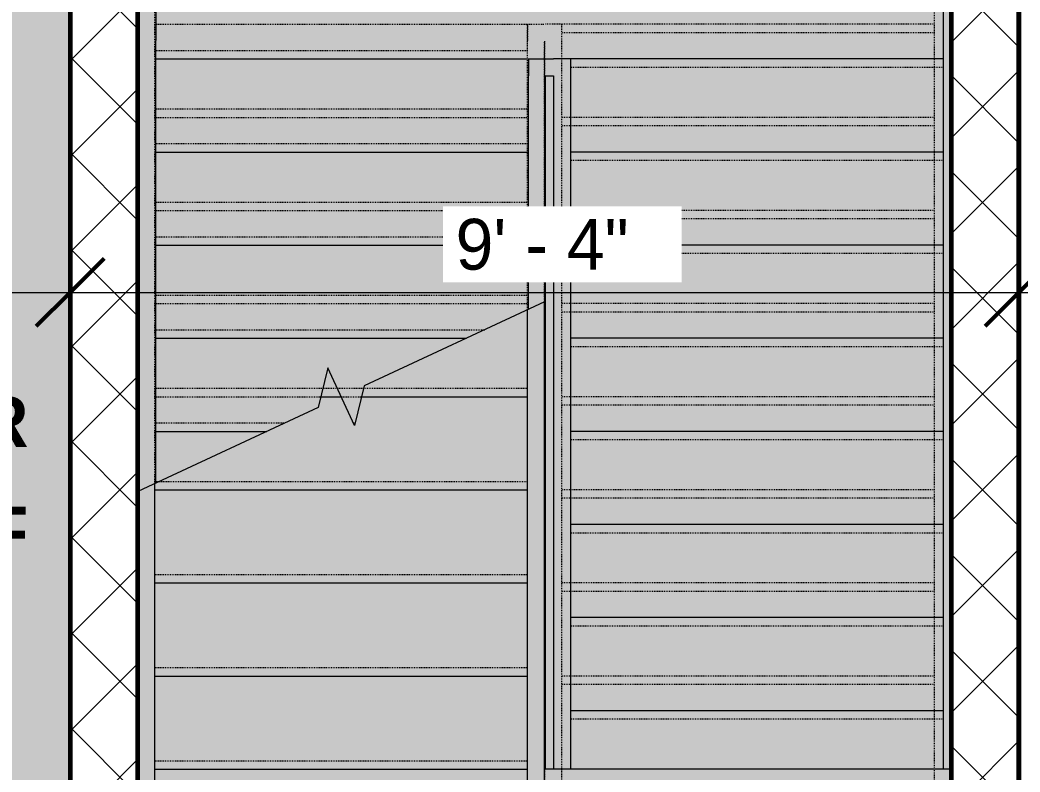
# Model space of a CAD drawing. Header units: inches. Extents: x -4105 to -1989, y 10980 to 12341.
# Drawn here: x -2642.2 to -2524.2, y 11942.2 to 12031.1 of the extents above; entities that cross this region are included whole.
import ezdxf

# ---------------------------------------------------------------- set-up
doc = ezdxf.new("R2010")
doc.units = ezdxf.units.IN
doc.header["$MEASUREMENT"] = 0
doc.linetypes.add('Overhead 1_16_', pattern=[0.101562, 0.0625, -0.039062])
for name, color, linetype, lineweight in [('0-1', 7, 'Continuous', 5), ('A-ANNO-DIMS', 211, 'Continuous', 9), ('A-ANNO-DIMS-64', 211, 'Continuous', 9), ('A-AREA-IDEN', 2, 'Continuous', 9), ('A-FLOR-2', 250, 'Continuous', 18), ('A-WALL', 113, 'Continuous', 18), ('A-WALL-1', 113, 'Continuous', 60), ('A-WALL-6', 130, 'Continuous', 60), ('A-WALL-PATT-3', 252, 'Continuous', 9), ('S-STRS-1', 7, 'Continuous', 9), ('S-STRS-3', 7, 'Overhead 1_16_', 9), ('S-STRS-4', 55, 'Continuous', 9), ('S-STRS-5', 8, 'Continuous', 5), ('S-STRS-MBND-1', 7, 'Overhead 1_16_', 9), ('S-STRS-MBND-2', 7, 'Continuous', 9)]:
    doc.layers.add(name, color=color, linetype=linetype, lineweight=lineweight)
doc.layers.add('A-AREA-PATT-1', color=7, linetype='Continuous', lineweight=9, transparency=1)
doc.styles.add('Century Gothic_1', font='ufonts.com_century-gothic.ttf', dxfattribs={"height": 6})
doc.styles.add('Century Gothic_B_1', font='GOTHICB.TTF', dxfattribs={"height": 6})
doc.dimstyles.new('OD__1_8__Tol__', dxfattribs={"dimscale": 12, "dimtxt": 6.26501, "dimasz": 0.666667, "dimexe": 0.5, "dimexo": 0.333333, "dimgap": 0.083333, "dimtad": 1, "dimdec": 3, "dimrnd": 0.125, "dimzin": 3, "dimdsep": 46, "dimlunit": 4, "dimtxsty": 'Century Gothic_1', "dimblk1": 'OBLIQUE', "dimblk2": 'OBLIQUE', "dimsah": 1, "dimcen": 0.09, "dimdle": 0.5, "dimazin": 0, "dimtfac": 1, "dimtdec": 4, "dimtix": 1, "dimtmove": 0, "dimatfit": 3, "dimfxl": 1, "dimtvp": 1, "dimtfill": 1, "dimfrac": 2, "dimtolj": 1, "dimtzin": 0, "dimarcsym": 2})
pattern_1 = [(45, (0, 0), (-5.656854, 5.656854), []), (135, (0, 0), (-5.656854, -5.656854), [])]

# ---------------------------------------------------------------- blocks, each defined once
blk = doc.blocks.new('CTR - 1st Phase -Stairs _ Elevators_rvt-1-ENLARGED FLOOR PLAN - 1ST FLOOR PLAN - EAST')
at = {"layer": 'A-AREA-PATT-1'}
h = blk.add_hatch(color=256, dxfattribs=at)
h.paths.add_polyline_path([(-2688.21, 11861.19), (-2688.21, 11896.19), (-2686.46, 11896.19), (-2686.46, 11861.19), (-2636.32, 11861.19), (-2636.32, 12077.19), (-2642.24, 12077.19), (-2642.24, 12080.06), (-2651.01, 12080.06), (-2651.01, 12080.69), (-2691.01, 12080.69), (-2691.01, 12080.06), (-2692.32, 12080.06), (-2692.32, 11861.19), (-2690.21, 11861.19)], flags=0)
h.paths.add_polyline_path([(-2579.25, 11942.56), (-2579.25, 12024.46), (-2580.2, 12024.46), (-2580.2, 11942.56)], flags=0)
h.paths.add_polyline_path([(-2628.32, 11975.37), (-2628.2, 11975.43), (-2628.2, 12076.46), (-2532.32, 12076.46), (-2532.32, 12077.19), (-2628.32, 12077.19), (-2628.32, 11975.56)], flags=0)
blk.add_hatch(color=256, dxfattribs=at).paths.add_polyline_path([(-2604.1, 11861.19), (-2532.32, 11861.19), (-2532.32, 11942.56), (-2580.32, 11942.56), (-2580.32, 11931.56), (-2628.32, 11931.56), (-2628.32, 11861.19), (-2624.94, 11861.19)], flags=0)
at = {"layer": 'A-WALL-PATT-3'}
h = blk.add_hatch(dxfattribs=at)
h.set_pattern_fill('FP_19', color=256, style=0, pattern_type=2)
h.set_pattern_definition(pattern_1)
h.paths.add_polyline_path([(-2628.32, 11912.03), (-2628.32, 12077.19), (-2636.32, 12077.19), (-2636.32, 11912.03), (-2632.32, 11912.03)], flags=0)
h = blk.add_hatch(dxfattribs=at)
h.set_pattern_fill('FP_19', color=256, style=0, pattern_type=2)
h.set_pattern_definition(pattern_1)
h.paths.add_polyline_path([(-2528.32, 11861.19), (-2524.32, 11861.19), (-2524.32, 12077.19), (-2532.32, 12077.19), (-2532.32, 11861.19)], flags=0)
at = {"layer": 'S-STRS-4'}
for points in [[(-2532.32, 11942.56), (-2532.32, 12035.29), (-2533.25, 12035.29), (-2533.25, 11942.56)], [(-2628.2, 11931.56), (-2626.32, 11931.56), (-2626.32, 11976.31), (-2628.32, 11975.37), (-2628.32, 11931.56)]]:
    blk.add_hatch(color=256, dxfattribs=at).paths.add_polyline_path(points, flags=0)
at = {"layer": 'S-STRS-5'}
for points in [[(-2628.2, 12028.64), (-2626.2, 12028.64), (-2626.2, 12074.46), (-2628.2, 12076.46), (-2628.2, 12056.75)], [(-2626.2, 12026.46), (-2533.25, 12026.46), (-2533.25, 12074.46), (-2626.2, 12074.46), (-2626.2, 12028.64)], [(-2628.2, 11975.43), (-2626.2, 11976.36), (-2626.2, 12028.64), (-2628.2, 12028.64), (-2628.2, 11975.56)], [(-2603.5, 12015.46), (-2582.2, 12015.46), (-2582.2, 12026.46), (-2626.2, 12026.46), (-2626.2, 12015.46)], [(-2579.25, 12024.46), (-2579.25, 12026.46), (-2582.2, 12026.46), (-2582.2, 12024.46), (-2580.2, 12024.46)], [(-2577.25, 11942.56), (-2577.25, 12026.46), (-2579.25, 12026.46), (-2579.25, 11942.56)], [(-2533.25, 12015.46), (-2533.25, 12026.46), (-2577.25, 12026.46), (-2577.25, 12015.46), (-2542.43, 12015.46)], [(-2580.2, 11942.56), (-2580.2, 12024.46), (-2582.2, 12024.46), (-2582.2, 11996.88), (-2580.32, 11997.76), (-2580.32, 11942.56)], [(-2596, 12004.46), (-2582.2, 12004.46), (-2582.2, 12015.46), (-2626.2, 12015.46), (-2626.2, 12004.46), (-2603.5, 12004.46)], [(-2542.43, 12004.46), (-2533.25, 12004.46), (-2533.25, 12015.46), (-2577.25, 12015.46), (-2577.25, 12004.46)], [(-2601.6, 11993.46), (-2589.53, 11993.46), (-2582.2, 11996.88), (-2582.2, 12004.46), (-2626.2, 12004.46), (-2626.2, 11993.46), (-2603.5, 11993.46)], [(-2542.43, 11993.46), (-2533.25, 11993.46), (-2533.25, 12004.46), (-2577.25, 12004.46), (-2577.25, 11993.46)], [(-2580.32, 11931.56), (-2580.32, 11997.76), (-2582.32, 11996.82), (-2582.32, 11931.56), (-2582.2, 11931.56)], [(-2613.12, 11982.46), (-2607.04, 11985.3), (-2605.91, 11989.96), (-2602.74, 11983.17), (-2601.6, 11987.83), (-2589.53, 11993.46), (-2626.2, 11993.46), (-2626.2, 11982.46)], [(-2542.43, 11982.46), (-2533.25, 11982.46), (-2533.25, 11993.46), (-2577.25, 11993.46), (-2577.25, 11982.46)], [(-2583.16, 11975.56), (-2582.32, 11975.56), (-2582.32, 11986.56), (-2601.91, 11986.56), (-2602.74, 11983.17), (-2604.32, 11986.56), (-2606.73, 11986.56), (-2607.04, 11985.3), (-2626.32, 11976.31), (-2626.32, 11975.56), (-2603.5, 11975.56)], [(-2626.2, 11976.36), (-2613.12, 11982.46), (-2626.2, 11982.46)], [(-2542.43, 11971.46), (-2533.25, 11971.46), (-2533.25, 11982.46), (-2577.25, 11982.46), (-2577.25, 11971.46)], [(-2602.74, 11964.56), (-2582.32, 11964.56), (-2582.32, 11975.56), (-2626.32, 11975.56), (-2626.32, 11964.56), (-2603.5, 11964.56)], [(-2577.25, 11960.46), (-2533.25, 11960.46), (-2533.25, 11971.46), (-2577.25, 11971.46), (-2577.25, 11962.27)], [(-2603.5, 11953.56), (-2582.32, 11953.56), (-2582.32, 11964.56), (-2626.32, 11964.56), (-2626.32, 11953.56)], [(-2577.25, 11949.46), (-2533.25, 11949.46), (-2533.25, 11960.46), (-2577.25, 11960.46), (-2577.25, 11953.56)], [(-2582.32, 11942.56), (-2582.32, 11953.56), (-2626.32, 11953.56), (-2626.32, 11942.56)], [(-2568.49, 11942.56), (-2533.25, 11942.56), (-2533.25, 11949.46), (-2577.25, 11949.46), (-2577.25, 11942.56)], [(-2582.32, 11931.56), (-2582.32, 11942.56), (-2626.32, 11942.56), (-2626.32, 11931.56)]]:
    blk.add_hatch(color=256, dxfattribs=at).paths.add_polyline_path(points, flags=0)
h = blk.add_hatch(color=256, dxfattribs=at)
h.paths.add_polyline_path([(-2604.32, 11986.56), (-2605.91, 11989.96), (-2606.73, 11986.56)], flags=0)
h.paths.add_polyline_path([(-2601.6, 11986.56), (-2582.32, 11986.56), (-2582.32, 11996.82), (-2601.6, 11987.83), (-2601.91, 11986.56)], flags=0)
at = {"layer": 'A-FLOR-2'}
blk.add_line((-2532.32, 11942.56), (-2580.32, 11942.56), dxfattribs=at)
at = {"layer": 'A-WALL-6'}
for p, q in [((-2636.32, 12077.19), (-2636.32, 11912.03)), ((-2628.32, 11912.03), (-2628.32, 12077.19)), ((-2532.32, 12077.19), (-2532.32, 11861.19)), ((-2524.32, 11861.19), (-2524.32, 12077.19))]:
    blk.add_line(p, q, dxfattribs=at)
at = {"layer": 'S-STRS-1'}
for p, q in [((-2628.2, 12076.46), (-2628.2, 12028.64)), ((-2626.2, 12074.46), (-2626.2, 12028.64)), ((-2533.25, 12035.29), (-2533.25, 12026.46)), ((-2628.2, 11975.43), (-2628.2, 12028.64)), ((-2626.2, 12026.46), (-2626.2, 12028.64)), ((-2626.2, 12015.46), (-2626.2, 12026.46)), ((-2626.2, 12026.46), (-2582.2, 12026.46)), ((-2582.2, 12026.46), (-2582.2, 12024.46)), ((-2582.2, 12026.46), (-2579.25, 12026.46)), ((-2577.25, 12026.46), (-2579.25, 12026.46)), ((-2577.25, 12026.46), (-2577.25, 12015.46)), ((-2533.25, 12026.46), (-2577.25, 12026.46)), ((-2533.25, 12026.46), (-2533.25, 12015.46)), ((-2582.2, 12015.46), (-2582.2, 12024.46)), ((-2580.2, 12024.46), (-2579.25, 12024.46)), ((-2580.2, 11942.56), (-2580.2, 12024.46)), ((-2579.25, 12024.46), (-2579.25, 11942.56)), ((-2626.2, 12004.46), (-2626.2, 12015.46)), ((-2626.2, 12015.46), (-2582.2, 12015.46)), ((-2582.2, 12004.46), (-2582.2, 12015.46)), ((-2577.25, 12015.46), (-2577.25, 12004.46)), ((-2533.25, 12015.46), (-2577.25, 12015.46)), ((-2533.25, 12015.46), (-2533.25, 12004.46)), ((-2626.2, 11993.46), (-2626.2, 12004.46)), ((-2626.2, 12004.46), (-2582.2, 12004.46)), ((-2582.2, 11996.88), (-2582.2, 12004.46)), ((-2577.25, 12004.46), (-2577.25, 11993.46)), ((-2533.25, 12004.46), (-2577.25, 12004.46)), ((-2533.25, 12004.46), (-2533.25, 11993.46)), ((-2580.32, 11931.56), (-2580.32, 11997.76)), ((-2582.32, 11986.56), (-2582.32, 11996.82)), ((-2626.2, 11982.46), (-2626.2, 11993.46)), ((-2626.2, 11993.46), (-2589.53, 11993.46)), ((-2577.25, 11993.46), (-2577.25, 11982.46)), ((-2533.25, 11993.46), (-2577.25, 11993.46)), ((-2533.25, 11993.46), (-2533.25, 11982.46)), ((-2606.73, 11986.56), (-2604.32, 11986.56)), ((-2601.91, 11986.56), (-2582.32, 11986.56)), ((-2582.32, 11975.56), (-2582.32, 11986.56)), ((-2626.2, 11976.36), (-2626.2, 11982.46)), ((-2626.2, 11982.46), (-2613.12, 11982.46)), ((-2577.25, 11982.46), (-2577.25, 11971.46)), ((-2533.25, 11982.46), (-2577.25, 11982.46)), ((-2533.25, 11982.46), (-2533.25, 11971.46)), ((-2626.32, 11975.56), (-2626.32, 11976.31)), ((-2626.32, 11964.56), (-2626.32, 11975.56)), ((-2626.32, 11975.56), (-2582.32, 11975.56)), ((-2582.32, 11964.56), (-2582.32, 11975.56)), ((-2577.25, 11971.46), (-2577.25, 11960.46)), ((-2533.25, 11971.46), (-2577.25, 11971.46)), ((-2533.25, 11971.46), (-2533.25, 11960.46)), ((-2626.32, 11953.56), (-2626.32, 11964.56)), ((-2626.32, 11964.56), (-2582.32, 11964.56)), ((-2582.32, 11953.56), (-2582.32, 11964.56)), ((-2577.25, 11960.46), (-2577.25, 11949.46)), ((-2533.25, 11960.46), (-2577.25, 11960.46)), ((-2533.25, 11960.46), (-2533.25, 11949.46)), ((-2626.32, 11942.56), (-2626.32, 11953.56)), ((-2626.32, 11953.56), (-2582.32, 11953.56)), ((-2582.32, 11942.56), (-2582.32, 11953.56)), ((-2577.25, 11949.46), (-2577.25, 11942.56)), ((-2533.25, 11949.46), (-2577.25, 11949.46)), ((-2533.25, 11949.46), (-2533.25, 11942.56)), ((-2626.32, 11931.56), (-2626.32, 11942.56)), ((-2626.32, 11942.56), (-2582.32, 11942.56)), ((-2582.32, 11931.56), (-2582.32, 11942.56))]:
    blk.add_line(p, q, dxfattribs=at)
at = {"layer": 'S-STRS-3'}
for p, q in [((-2626.2, 12027.46), (-2582.2, 12027.46)), ((-2533.25, 12025.46), (-2577.25, 12025.46)), ((-2626.2, 12016.46), (-2582.2, 12016.46)), ((-2533.25, 12014.46), (-2577.25, 12014.46)), ((-2626.2, 12005.46), (-2582.2, 12005.46)), ((-2533.25, 12003.46), (-2577.25, 12003.46)), ((-2626.2, 11994.46), (-2587.38, 11994.46)), ((-2533.25, 11992.46), (-2577.25, 11992.46)), ((-2606.49, 11987.56), (-2604.79, 11987.56)), ((-2601.67, 11987.56), (-2582.32, 11987.56)), ((-2626.2, 11983.46), (-2610.97, 11983.46)), ((-2602.88, 11983.46), (-2602.67, 11983.46)), ((-2533.25, 11981.46), (-2577.25, 11981.46)), ((-2625.77, 11976.56), (-2582.32, 11976.56)), ((-2533.25, 11970.46), (-2577.25, 11970.46)), ((-2626.32, 11965.56), (-2582.32, 11965.56)), ((-2533.25, 11959.46), (-2577.25, 11959.46)), ((-2626.32, 11954.56), (-2582.32, 11954.56)), ((-2533.25, 11948.46), (-2577.25, 11948.46)), ((-2626.32, 11943.56), (-2582.32, 11943.56))]:
    blk.add_line(p, q, dxfattribs=at)
at = {"layer": 'S-STRS-MBND-1'}
for p, q in [((-2534.32, 12039.25), (-2534.32, 11931.56)), ((-2532.32, 12039.25), (-2532.32, 11931.56)), ((-2628.32, 11995.06), (-2628.32, 12032.88)), ((-2626.32, 11976.31), (-2626.32, 12032.88)), ((-2626.32, 12030.56), (-2582.32, 12030.56)), ((-2582.32, 12030.56), (-2582.32, 12028.56)), ((-2582.32, 12030.56), (-2580.32, 12030.56)), ((-2582.32, 12028.56), (-2582.32, 12030.56)), ((-2578.32, 12030.56), (-2580.32, 12030.56)), ((-2578.32, 12030.56), (-2578.32, 11931.56)), ((-2534.32, 12030.56), (-2578.32, 12030.56)), ((-2534.32, 12029.56), (-2578.32, 12029.56)), ((-2582.32, 11996.82), (-2582.32, 12028.56)), ((-2580.32, 12028.56), (-2580.32, 11931.56)), ((-2580.32, 11997.76), (-2580.32, 12028.56)), ((-2626.32, 12020.56), (-2582.32, 12020.56)), ((-2626.32, 12019.56), (-2582.32, 12019.56)), ((-2534.32, 12019.56), (-2578.32, 12019.56)), ((-2534.32, 12018.56), (-2578.32, 12018.56)), ((-2626.32, 12009.56), (-2582.32, 12009.56)), ((-2626.32, 12008.56), (-2582.32, 12008.56)), ((-2534.32, 12008.56), (-2578.32, 12008.56)), ((-2534.32, 12007.56), (-2578.32, 12007.56)), ((-2626.32, 11998.56), (-2582.32, 11998.56)), ((-2626.32, 11997.56), (-2582.32, 11997.56)), ((-2534.32, 11997.56), (-2578.32, 11997.56)), ((-2534.32, 11996.56), (-2578.32, 11996.56)), ((-2626.32, 11987.56), (-2606.49, 11987.56)), ((-2604.79, 11987.56), (-2601.67, 11987.56)), ((-2626.32, 11986.56), (-2606.73, 11986.56)), ((-2604.32, 11986.56), (-2601.91, 11986.56)), ((-2534.32, 11986.56), (-2578.32, 11986.56)), ((-2534.32, 11985.56), (-2578.32, 11985.56)), ((-2626.32, 11976.56), (-2625.77, 11976.56)), ((-2534.32, 11975.56), (-2578.32, 11975.56)), ((-2534.32, 11974.56), (-2578.32, 11974.56)), ((-2534.32, 11964.56), (-2578.32, 11964.56)), ((-2534.32, 11963.56), (-2578.32, 11963.56)), ((-2534.32, 11953.56), (-2578.32, 11953.56)), ((-2534.32, 11952.56), (-2578.32, 11952.56)), ((-2534.32, 11942.56), (-2578.32, 11942.56))]:
    blk.add_line(p, q, dxfattribs=at)
at = {"layer": 'S-STRS-MBND-2'}
for p, q in [((-2580.32, 11997.76), (-2601.6, 11987.83)), ((-2605.91, 11989.96), (-2607.04, 11985.3)), ((-2602.74, 11983.17), (-2605.91, 11989.96)), ((-2601.6, 11987.83), (-2602.74, 11983.17)), ((-2607.04, 11985.3), (-2628.32, 11975.37))]:
    blk.add_line(p, q, dxfattribs=at)
blk = doc.blocks.new('DIMBLOCK122-ENLARGED FLOOR PLAN - 1ST FLOOR PLAN - EAST')
at = {"layer": 'A-ANNO-DIMS-64', "lineweight": 50}
for p, q in [((-2700.32, 11998.88), (-2696.32, 12002.88)), ((-2636.32, 11998.88), (-2632.32, 12002.88)), ((-2700.32, 11998.88), (-2704.32, 11994.88)), ((-2636.32, 11998.88), (-2640.32, 11994.88))]:
    blk.add_line(p, q, dxfattribs=at)
at = {"layer": 'A-ANNO-DIMS-64'}
for p, q in [((-2700.32, 12000.54), (-2700.32, 11992.88)), ((-2700.32, 11998.88), (-2700.32, 12000.54)), ((-2636.32, 12000.54), (-2636.32, 11992.88)), ((-2636.32, 11998.88), (-2636.32, 12000.54)), ((-2700.32, 11998.88), (-2636.32, 11998.88))]:
    blk.add_line(p, q, dxfattribs=at)
at = {"layer": 'A-ANNO-DIMS-64', "color": 0, "insert": (-2678.82, 12007.57), "char_height": 6, "width": 25.1794, "attachment_point": 1, "line_spacing_factor": 0.984502, "style": 'Century Gothic_1', "bg_fill": 3, "box_fill_scale": 1.25, "bg_fill_color": 256, "bg_fill_true_color": 13158600, "bg_fill_transparency": 0}
blk.add_mtext('5\' - 4"', dxfattribs=at)
blk = doc.blocks.new('_Oblique')
at = {"color": 0, "linetype": 'ByBlock', "lineweight": -2}
blk.add_line((-0.5, -0.5), (0.5, 0.5), dxfattribs=at)
blk = doc.blocks.new('DIMBLOCK123-ENLARGED FLOOR PLAN - 1ST FLOOR PLAN - EAST')
at = {"layer": 'A-ANNO-DIMS-64', "lineweight": 50}
for p, q in [((-2636.32, 11998.88), (-2632.32, 12002.88)), ((-2524.32, 11998.88), (-2520.32, 12002.88)), ((-2636.32, 11998.88), (-2640.32, 11994.88)), ((-2524.32, 11998.88), (-2528.32, 11994.88))]:
    blk.add_line(p, q, dxfattribs=at)
at = {"layer": 'A-ANNO-DIMS-64'}
for p, q in [((-2636.32, 12000.54), (-2636.32, 11992.88)), ((-2636.32, 11998.88), (-2636.32, 12000.54)), ((-2524.32, 12000.54), (-2524.32, 11992.88)), ((-2524.32, 11998.88), (-2524.32, 12000.54)), ((-2636.32, 11998.88), (-2524.32, 11998.88))]:
    blk.add_line(p, q, dxfattribs=at)
at = {"layer": 'A-ANNO-DIMS-64', "color": 0, "insert": (-2590.82, 12007.57), "char_height": 6, "width": 25.1794, "attachment_point": 1, "line_spacing_factor": 0.984502, "style": 'Century Gothic_1', "bg_fill": 3, "box_fill_scale": 1.25, "bg_fill_color": 256, "bg_fill_true_color": 13158600, "bg_fill_transparency": 0}
blk.add_mtext('9\' - 4"', dxfattribs=at)
blk = doc.blocks.new('DIMBLOCK124-ENLARGED FLOOR PLAN - 1ST FLOOR PLAN - EAST')
at = {"layer": 'A-ANNO-DIMS-64', "lineweight": 50}
for p, q in [((-2524.32, 11998.88), (-2520.32, 12002.88)), ((-2100.32, 11998.88), (-2096.32, 12002.88)), ((-2524.32, 11998.88), (-2528.32, 11994.88)), ((-2100.32, 11998.88), (-2104.32, 11994.88))]:
    blk.add_line(p, q, dxfattribs=at)
at = {"layer": 'A-ANNO-DIMS-64'}
for p, q in [((-2524.32, 12000.54), (-2524.32, 11992.88)), ((-2524.32, 11998.88), (-2524.32, 12000.54)), ((-2100.32, 12000.54), (-2100.32, 11992.88)), ((-2100.32, 11998.88), (-2100.32, 12000.54)), ((-2524.32, 11998.88), (-2094.32, 11998.88))]:
    blk.add_line(p, q, dxfattribs=at)
at = {"layer": 'A-ANNO-DIMS-64', "color": 0, "insert": (-2325.15, 12007.57), "char_height": 6, "width": 30.788, "attachment_point": 1, "line_spacing_factor": 0.984502, "style": 'Century Gothic_1', "bg_fill": 3, "box_fill_scale": 1.25, "bg_fill_color": 256, "bg_fill_true_color": 13158600, "bg_fill_transparency": 0}
blk.add_mtext('35\' - 4"', dxfattribs=at)

msp = doc.modelspace()

# ---------------------------------------------------------------- hatches: boundary and pattern name
at = {"layer": 'A-WALL'}
msp.add_hatch(color=256, dxfattribs=at).paths.add_polyline_path([(-2524.3237, 11852.9394), (-2524.0737, 11852.9394), (-2524.0737, 12076.4644), (-2524.3237, 12076.4644), (-2524.3237, 11853.1894)], flags=0)

# ---------------------------------------------------------------- linework, layer by layer
at = {"layer": 'A-WALL-1'}
msp.add_line((-2524.3237, 12076.4644), (-2524.3237, 11853.1894), dxfattribs=at)

# ---------------------------------------------------------------- block references
at = {"layer": '0-1'}
msp.add_blockref('CTR - 1st Phase -Stairs _ Elevators_rvt-1-ENLARGED FLOOR PLAN - 1ST FLOOR PLAN - EAST', (0, 0), dxfattribs=at)

# ---------------------------------------------------------------- texts
at = {"layer": 'A-AREA-IDEN', "char_height": 6, "attachment_point": 1, "style": 'Century Gothic_B_1'}
for s, insert, width in [('STAIR', (-2665.3086, 11986.6222), 26.26), ('232 SF', (-2667.1353, 11973.5782), 30.704)]:
    msp.add_mtext(s, dxfattribs=dict(at, insert=insert, width=width))

# ---------------------------------------------------------------- next in the draw order: dimensions: what is measured, and where the dimension line sits
at = {"layer": 'A-ANNO-DIMS'}
dim = msp.add_linear_dim(base=(-2636.3237, 11998.8841), p1=(-2700.3237, 12004.541), p2=(-2636.3237, 12004.541), dimstyle='OD__1_8__Tol__', override={"dimpost": '<>', "dimfxl": 64}, dxfattribs=at)
dim.commit()
dim.dimension.update_dxf_attribs({"geometry": 'DIMBLOCK122-ENLARGED FLOOR PLAN - 1ST FLOOR PLAN - EAST', "text_midpoint": (-2668.3237, 12003.035)})

# ---------------------------------------------------------------- next in the draw order: dimensions: what is measured, and where the dimension line sits
dim = msp.add_linear_dim(base=(-2524.3237, 11998.8841), p1=(-2636.3237, 12004.541), p2=(-2524.3237, 12004.541), dimstyle='OD__1_8__Tol__', override={"dimpost": '<>', "dimfxl": 112}, dxfattribs=at)
dim.commit()
dim.dimension.update_dxf_attribs({"geometry": 'DIMBLOCK123-ENLARGED FLOOR PLAN - 1ST FLOOR PLAN - EAST', "text_midpoint": (-2580.3237, 12003.035)})

# ---------------------------------------------------------------- next in the draw order: dimensions: what is measured, and where the dimension line sits
dim = msp.add_linear_dim(base=(-2100.3237, 11998.8841), p1=(-2524.3237, 12004.541), p2=(-2100.3237, 12004.541), dimstyle='OD__1_8__Tol__', override={"dimpost": '<>', "dimfxl": 424}, dxfattribs=at)
dim.commit()
dim.dimension.update_dxf_attribs({"geometry": 'DIMBLOCK124-ENLARGED FLOOR PLAN - 1ST FLOOR PLAN - EAST', "text_midpoint": (-2312.3237, 12003.035)})

doc.saveas('drawing.dxf')
